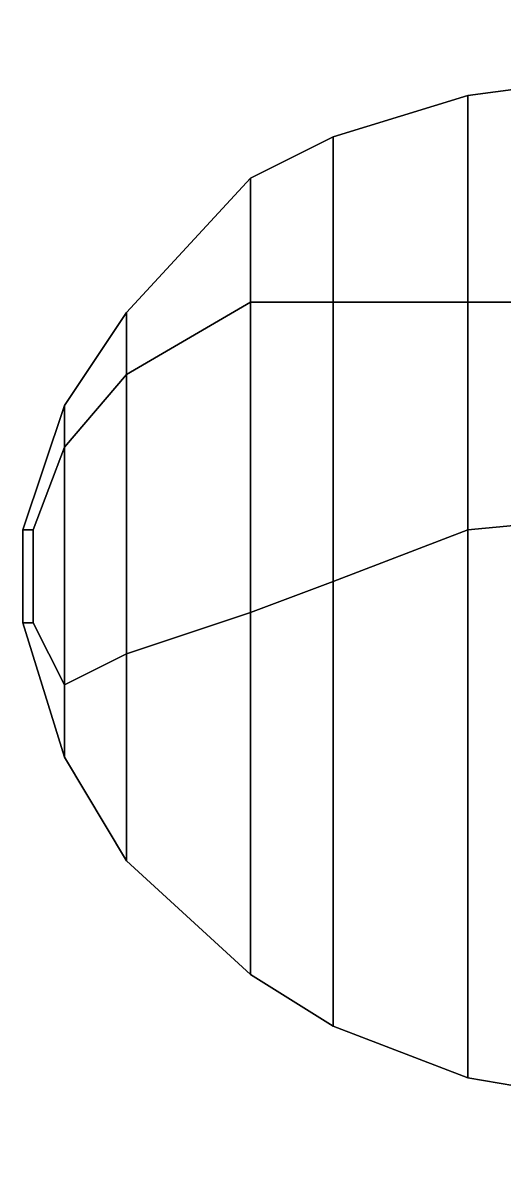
# Model space of a CAD drawing. Header units: millimetres. Extents: x -6.8 to 6.8, y -4.9 to 6.5.
# Drawn here: x -2.52 to -2.055, y 3.53 to 4.64 of the extents above; entities that cross this region are included whole.
import ezdxf

# ---------------------------------------------------------------- set-up
doc = ezdxf.new("R2010")
doc.units = ezdxf.units.MM
doc.layers.add('w2', color=6, linetype='Continuous')

msp = doc.modelspace()

# ---------------------------------------------------------------- linework, layer by layer
at = {"layer": 'w2'}
for points in [[(-1.56, 4.64, 0.3), (-2.09, 4.57, 0.3), (-2.09, 4.37, 0.26), (-1.56, 4.37, 0.24)], [(-1.56, 4.37, 0.37), (-2.09, 4.37, 0.36), (-2.09, 4.57, 0.3), (-1.56, 4.64, 0.3)], [(-2.09, 4.57, 0.3), (-2.22, 4.53, 0.3), (-2.22, 4.37, 0.26), (-2.09, 4.37, 0.26)], [(-2.09, 4.37, 0.36), (-2.22, 4.37, 0.35), (-2.22, 4.53, 0.3), (-2.09, 4.57, 0.3)], [(-2.22, 4.53, 0.3), (-2.3, 4.49, 0.3), (-2.3, 4.37, 0.27), (-2.22, 4.37, 0.26)], [(-2.22, 4.37, 0.35), (-2.3, 4.37, 0.35), (-2.3, 4.49, 0.3), (-2.22, 4.53, 0.3)], [(-2.3, 4.49, 0.3), (-2.42, 4.36, 0.3), (-2.42, 4.3, 0.28), (-2.3, 4.37, 0.27)], [(-2.3, 4.37, 0.35), (-2.42, 4.3, 0.34), (-2.42, 4.36, 0.3), (-2.3, 4.49, 0.3)], [(-2.3, 4.37, 0.27), (-2.42, 4.3, 0.28), (-2.42, 4.03, 0.28), (-2.3, 4.07, 0.27)], [(-2.42, 4.03, 0.34), (-2.42, 4.3, 0.34), (-2.3, 4.37, 0.35), (-2.3, 4.07, 0.35)], [(-2.22, 4.37, 0.26), (-2.3, 4.37, 0.27), (-2.3, 4.07, 0.27), (-2.22, 4.1, 0.26)], [(-2.3, 4.07, 0.35), (-2.3, 4.37, 0.35), (-2.22, 4.37, 0.35), (-2.22, 4.1, 0.35)], [(-2.09, 4.37, 0.26), (-2.22, 4.37, 0.26), (-2.22, 4.1, 0.26), (-2.09, 4.15, 0.26)], [(-2.22, 4.1, 0.35), (-2.22, 4.37, 0.35), (-2.09, 4.37, 0.36), (-2.09, 4.15, 0.36)], [(-1.56, 4.37, 0.24), (-2.09, 4.37, 0.26), (-2.09, 4.15, 0.26), (-1.56, 4.2, 0.24)], [(-2.09, 4.15, 0.36), (-2.09, 4.37, 0.36), (-1.56, 4.37, 0.37), (-1.56, 4.2, 0.37)], [(-2.42, 4.36, 0.3), (-2.48, 4.27, 0.3), (-2.48, 4.23, 0.28), (-2.42, 4.3, 0.28)], [(-2.42, 4.3, 0.34), (-2.48, 4.23, 0.33), (-2.48, 4.27, 0.3), (-2.42, 4.36, 0.3)], [(-2.42, 4.3, 0.28), (-2.48, 4.23, 0.28), (-2.48, 4, 0.28), (-2.42, 4.03, 0.28)], [(-2.48, 4, 0.33), (-2.48, 4.23, 0.33), (-2.42, 4.3, 0.34), (-2.42, 4.03, 0.34)], [(-2.48, 4.27, 0.3), (-2.52, 4.15, 0.3), (-2.51, 4.15, 0.29), (-2.48, 4.23, 0.28)], [(-2.48, 4.23, 0.33), (-2.51, 4.15, 0.32), (-2.52, 4.15, 0.3), (-2.48, 4.27, 0.3)], [(-2.48, 4.23, 0.28), (-2.51, 4.15, 0.29), (-2.51, 4.06, 0.29), (-2.48, 4, 0.28)], [(-2.51, 4.06, 0.32), (-2.51, 4.15, 0.32), (-2.48, 4.23, 0.33), (-2.48, 4, 0.33)], [(-1.56, 4.2, 0.24), (-2.09, 4.15, 0.26), (-2.09, 3.62, 0.3), (-1.56, 3.53, 0.3)], [(-1.56, 3.53, 0.3), (-2.09, 3.62, 0.3), (-2.09, 4.15, 0.36), (-1.56, 4.2, 0.37)], [(-2.51, 4.06, 0.29), (-2.51, 4.15, 0.29), (-2.52, 4.15, 0.3), (-2.52, 4.06, 0.3)], [(-2.52, 4.06, 0.3), (-2.52, 4.15, 0.3), (-2.51, 4.15, 0.32), (-2.51, 4.06, 0.32)], [(-2.09, 4.15, 0.26), (-2.22, 4.1, 0.26), (-2.22, 3.67, 0.3), (-2.09, 3.62, 0.3)], [(-2.09, 3.62, 0.3), (-2.22, 3.67, 0.3), (-2.22, 4.1, 0.35), (-2.09, 4.15, 0.36)], [(-2.22, 4.1, 0.26), (-2.3, 4.07, 0.27), (-2.3, 3.72, 0.3), (-2.22, 3.67, 0.3)], [(-2.22, 3.67, 0.3), (-2.3, 3.72, 0.3), (-2.3, 4.07, 0.35), (-2.22, 4.1, 0.35)], [(-2.3, 4.07, 0.27), (-2.42, 4.03, 0.28), (-2.42, 3.83, 0.3), (-2.3, 3.72, 0.3)], [(-2.3, 3.72, 0.3), (-2.42, 3.83, 0.3), (-2.42, 4.03, 0.34), (-2.3, 4.07, 0.35)], [(-2.48, 4, 0.28), (-2.51, 4.06, 0.29), (-2.52, 4.06, 0.3), (-2.48, 3.93, 0.3)], [(-2.48, 3.93, 0.3), (-2.52, 4.06, 0.3), (-2.51, 4.06, 0.32), (-2.48, 4, 0.33)], [(-2.42, 4.03, 0.28), (-2.48, 4, 0.28), (-2.48, 3.93, 0.3), (-2.42, 3.83, 0.3)], [(-2.42, 3.83, 0.3), (-2.48, 3.93, 0.3), (-2.48, 4, 0.33), (-2.42, 4.03, 0.34)]]:
    msp.add_3dface(points, dxfattribs=at)

doc.saveas('drawing.dxf')
